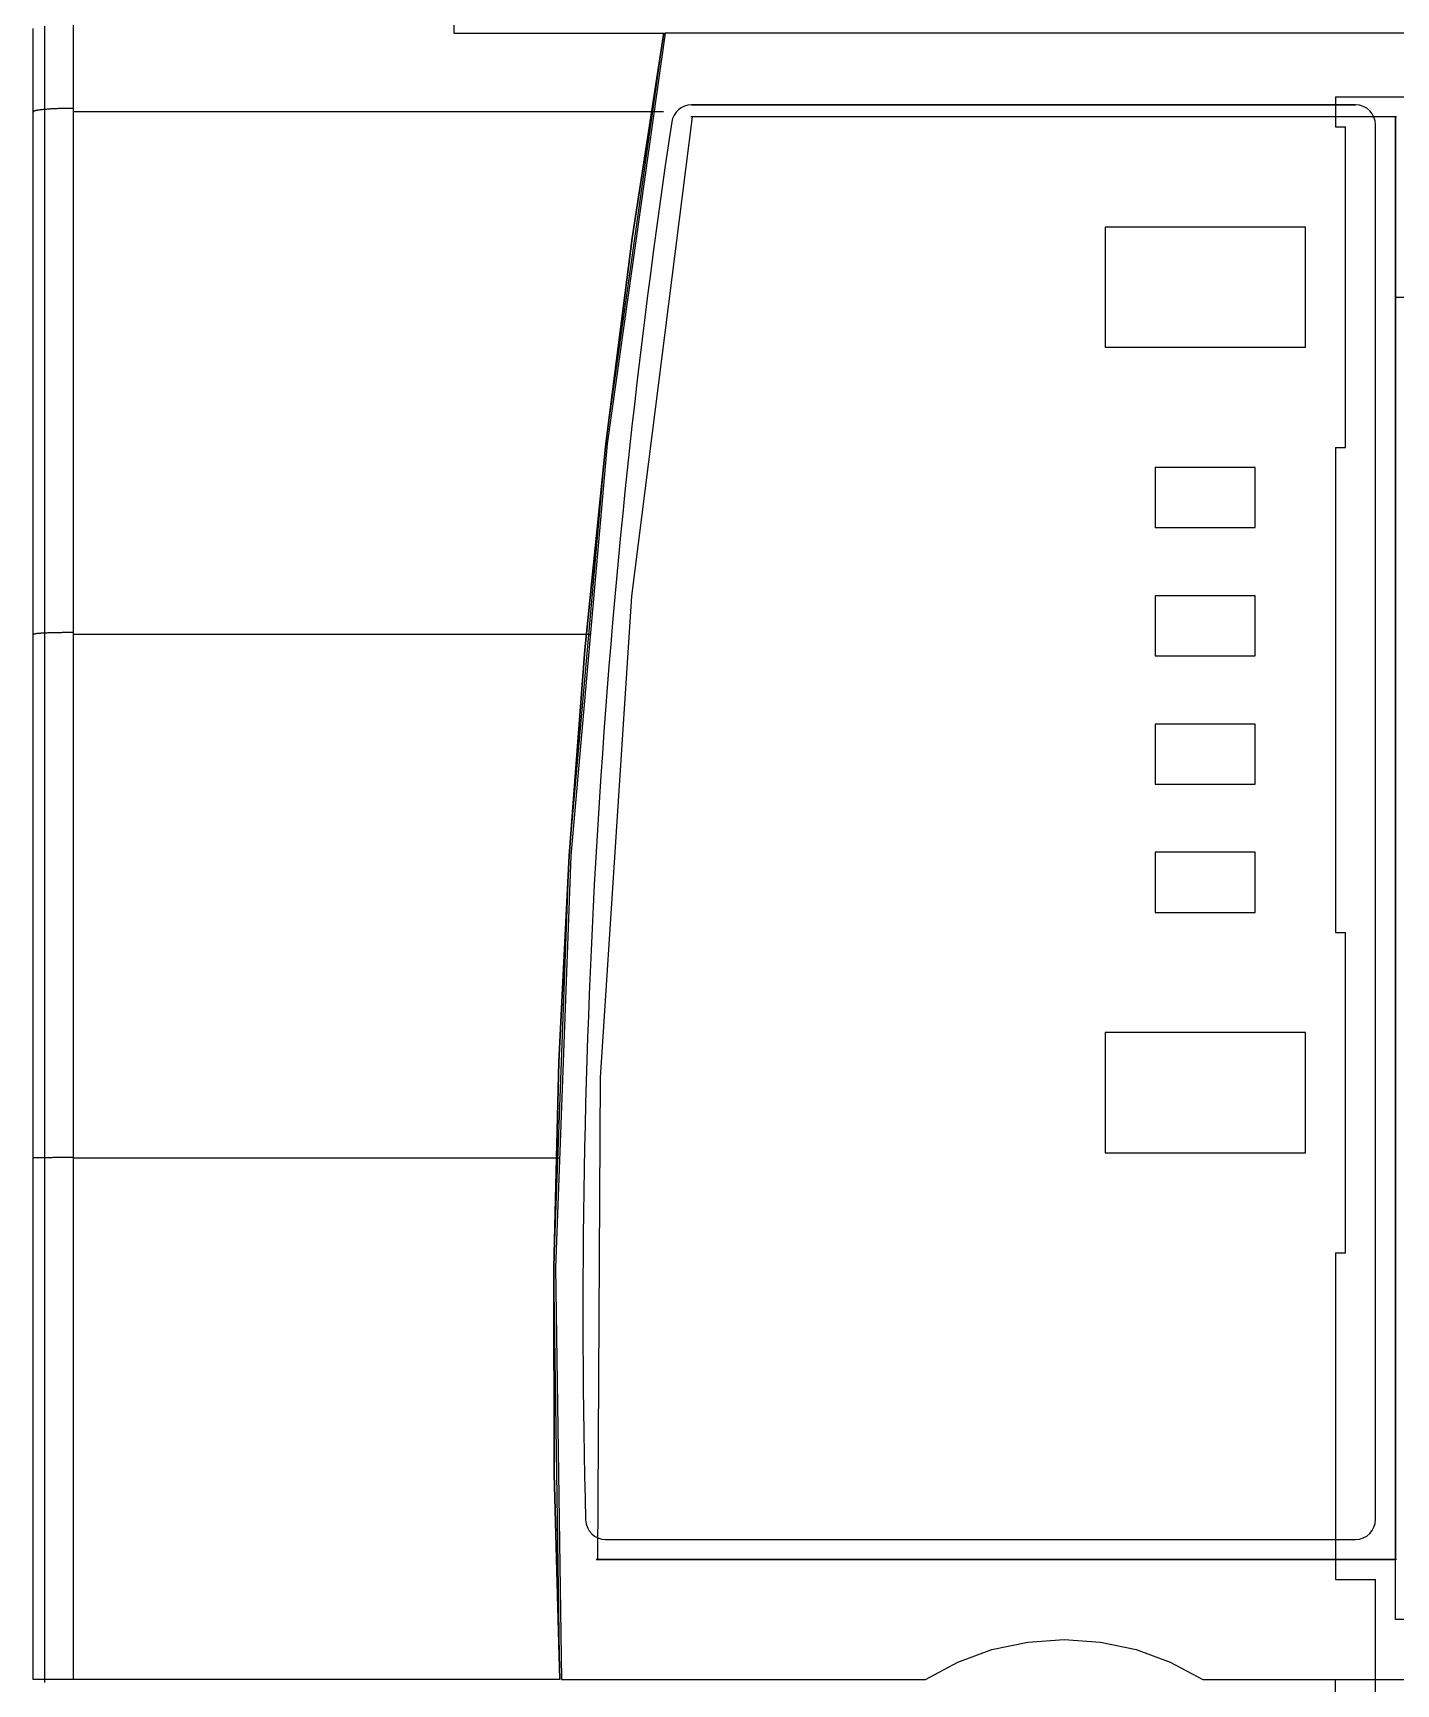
# Paper-space layout 'Sample Network Drawing - A1 Sheet' of a CAD drawing. Extents: x 49 to 806, y 22 to 564.
# Drawn here: x 716.642 to 720.044, y 243.466 to 247.585 of the extents above; entities that cross this region are included whole.
import ezdxf

# ---------------------------------------------------------------- set-up
doc = ezdxf.new("R2010")
doc.units = 0
doc.layers.add('N-EQPM', color=4, linetype='Continuous', lineweight=25)

psp = doc.layouts.new('Sample Network Drawing - A1 Sheet')

# ---------------------------------------------------------------- linework, layer by layer
at = {"layer": 'N-EQPM'}
for p, q in [((719.9428, 247.4061), (718.2858, 247.4061)), ((718.2858, 247.4061), (719.9428, 247.4061)), ((719.8928, 247.4261), (724.0928, 247.4261)), ((719.8928, 247.4261), (719.8928, 247.3511)), ((718.284, 247.3761), (718.284, 247.3761)), ((720.0428, 247.3761), (718.284, 247.3761)), ((720.0428, 247.3761), (718.284, 247.3761)), ((720.0428, 247.3761), (718.284, 247.3761)), ((720.0428, 247.3761), (720.0428, 247.3761)), ((720.0428, 243.7761), (720.0428, 247.3761)), ((720.0428, 247.3761), (720.0428, 243.7761)), ((720.0428, 247.3761), (720.0428, 247.3761)), ((720.0428, 243.7761), (720.0428, 247.3761)), ((719.8928, 247.3511), (719.9178, 247.3511)), ((719.9178, 246.5511), (719.9178, 247.3511)), ((719.9928, 246.1061), (719.9928, 247.3561)), ((719.9928, 246.1061), (719.9928, 247.3561)), ((719.8178, 247.1011), (719.3178, 247.1011)), ((719.3178, 247.1011), (719.3178, 246.8011)), ((719.8178, 246.8011), (719.8178, 247.1011)), ((720.0428, 243.6261), (720.0428, 246.9261)), ((720.0428, 246.9261), (723.9428, 246.9261)), ((719.3178, 246.8011), (719.8178, 246.8011)), ((719.8928, 246.5511), (719.9178, 246.5511)), ((719.8928, 246.5511), (719.8928, 245.8675)), ((719.6928, 246.5011), (719.4428, 246.5011)), ((719.4428, 246.5011), (719.4428, 246.3511)), ((719.6928, 246.3511), (719.6928, 246.5011)), ((719.4428, 246.3511), (719.6928, 246.3511)), ((719.6928, 246.1811), (719.4428, 246.1811)), ((719.4428, 246.1811), (719.4428, 246.0311)), ((719.6928, 246.0311), (719.6928, 246.1811)), ((719.9928, 243.8761), (719.9928, 246.1061)), ((719.9928, 243.8761), (719.9928, 246.1061)), ((719.4428, 246.0311), (719.6928, 246.0311)), ((719.6928, 245.8611), (719.4428, 245.8611)), ((719.4428, 245.8611), (719.4428, 245.7111)), ((719.6928, 245.7111), (719.6928, 245.8611)), ((719.8928, 245.8675), (719.8928, 245.3411)), ((719.4428, 245.7111), (719.6928, 245.7111)), ((719.6928, 245.5411), (719.4428, 245.5411)), ((719.4428, 245.5411), (719.4428, 245.3911)), ((719.6928, 245.3911), (719.6928, 245.5411)), ((719.4428, 245.3911), (719.6928, 245.3911)), ((719.8928, 245.3411), (719.9178, 245.3411)), ((719.9178, 244.5411), (719.9178, 245.3411)), ((719.8178, 245.0911), (719.3178, 245.0911)), ((719.3178, 245.0911), (719.3178, 244.7911)), ((719.8178, 244.7911), (719.8178, 245.0911)), ((719.3178, 244.7911), (719.8178, 244.7911)), ((719.8928, 244.5411), (719.8928, 243.7261)), ((719.8928, 244.5411), (719.9178, 244.5411)), ((718.0715, 243.8261), (718.2428, 243.8261)), ((718.0715, 243.8261), (718.2428, 243.8261)), ((718.2428, 243.8261), (719.9428, 243.8261)), ((718.2428, 243.8261), (719.9428, 243.8261)), ((718.0474, 243.7761), (720.0428, 243.7761)), ((720.0428, 243.7761), (718.0474, 243.7761)), ((718.0474, 243.7761), (718.0474, 243.7761)), ((718.0474, 243.7761), (720.0428, 243.7761)), ((720.0428, 243.7761), (720.0428, 243.7761)), ((720.0428, 243.7761), (720.0428, 243.7761)), ((719.8928, 243.7261), (719.9928, 243.7261)), ((719.9928, 241.2261), (719.9928, 243.7261)), ((723.9428, 243.6261), (720.0428, 243.6261)), ((719.8928, 241.4761), (719.8928, 243.4761)), ((720.2928, 243.4761), (719.8928, 243.4761))]:
    psp.add_line(p, q, dxfattribs=at)
at = {"layer": 'N-EQPM', "flags": 128}
for points in [[(717.6924, 247.6962), (717.6924, 247.5854), (718.2156, 247.5854), (718.071, 246.5601), (717.9798, 245.5325), (717.9416, 244.5043), (717.9564, 243.4766), (716.7435, 243.4766), (716.7435, 243.5854), (716.7435, 243.6943), (716.7435, 243.8031), (716.7435, 243.9119), (716.7435, 244.0208), (716.7435, 244.1296), (716.7435, 244.2384), (716.7435, 244.3473), (716.7435, 244.4561), (716.7435, 244.5649), (716.7435, 244.6738), (716.7435, 244.7821), (716.7435, 244.8909), (716.7435, 244.9998), (716.7435, 245.1086), (716.7435, 245.2174), (716.7435, 245.3263), (716.7435, 245.4351), (716.7435, 245.5439), (716.7435, 245.6527), (716.7435, 245.7616), (716.7435, 245.8699), (716.7435, 245.9788), (716.7435, 246.0876), (716.7435, 246.1959), (716.7435, 246.3048), (716.7435, 246.4136), (716.7435, 246.522), (716.7435, 246.6308), (716.7435, 246.7391), (716.7435, 246.848), (716.7435, 246.9563), (716.7435, 247.0647), (716.7435, 247.1735), (716.7435, 247.2819), (716.7435, 247.3902), (716.7435, 247.4986), (716.7435, 247.6069)], [(716.7427, 247.6069), (716.7427, 247.4986), (716.7427, 247.3902), (716.7427, 247.2819), (716.7427, 247.1735), (716.7427, 247.0647), (716.7427, 246.9563), (716.7427, 246.848), (716.7427, 246.7391), (716.7427, 246.6308), (716.7427, 246.522), (716.7427, 246.4136), (716.7427, 246.3048), (716.7427, 246.1959), (716.7427, 246.0876), (716.7427, 245.9788), (716.7427, 245.8699), (716.7427, 245.7616), (716.7427, 245.6527), (716.7427, 245.5439), (716.7427, 245.4351), (716.7427, 245.3263), (716.7427, 245.2174), (716.7427, 245.1086), (716.7427, 244.9998), (716.7427, 244.8909), (716.7427, 244.7821), (716.7427, 244.6738), (716.7427, 244.5649), (716.7427, 244.4561), (716.7427, 244.3473), (716.7427, 244.2384), (716.7427, 244.1296), (716.7427, 244.0208), (716.7427, 243.9119), (716.7427, 243.8031), (716.7427, 243.6943), (716.7427, 243.5854), (716.7427, 243.4766), (716.7117, 243.4766), (716.684, 243.4766), (716.6615, 243.4766), (716.6477, 243.4766), (716.6424, 243.4766), (716.6424, 243.585), (716.6424, 243.6938), (716.6424, 243.8022), (716.6424, 243.9105), (716.6424, 244.0193), (716.6424, 244.1277), (716.6424, 244.2365), (716.6424, 244.3449), (716.6424, 244.4537), (716.6424, 244.5621), (716.6424, 244.6709), (716.6424, 244.7792), (716.6424, 244.8876), (716.6424, 244.9964), (716.6424, 245.1048), (716.6424, 245.2136), (716.6424, 245.322), (716.6424, 245.4303), (716.6424, 245.5391), (716.6424, 245.6475), (716.6424, 245.7559), (716.6424, 245.8642), (716.6424, 245.973), (716.6424, 246.0814), (716.6424, 246.1897), (716.6424, 246.2981), (716.6424, 246.4064), (716.6424, 246.5148), (716.6424, 246.6232), (716.6424, 246.7315), (716.6424, 246.8399), (716.6424, 246.9482), (716.6424, 247.0561), (716.6424, 247.1644), (716.6424, 247.2728), (716.6424, 247.3807), (716.6424, 247.489), (716.6424, 247.5969)], [(716.672, 243.469), (716.672, 243.5778), (716.672, 243.6866), (716.672, 243.7955), (716.672, 243.9043), (716.672, 244.0136), (716.672, 244.1224), (716.672, 244.2313), (716.672, 244.3401), (716.672, 244.4489), (716.672, 244.5578), (716.672, 244.6666), (716.672, 244.7759), (716.672, 244.8847), (716.672, 244.9936), (716.672, 245.1024), (716.672, 245.2112), (716.672, 245.3201), (716.672, 245.4289), (716.672, 245.5377), (716.672, 245.6465), (716.672, 245.7554), (716.672, 245.8642), (716.672, 245.973), (716.672, 246.0819), (716.672, 246.1907), (716.672, 246.2995), (716.672, 246.4079), (716.672, 246.5167), (716.672, 246.6255), (716.672, 246.7339), (716.672, 246.8427), (716.672, 246.9516), (716.672, 247.0599), (716.672, 247.1683), (716.672, 247.2771), (716.672, 247.3854), (716.672, 247.4938), (716.672, 247.6026)], [(725.93, 247.5854), (718.2204, 247.5854), (718.0756, 246.5599), (717.9847, 245.532), (717.9465, 244.504), (717.961, 243.4767), (718.8696, 243.4767), (718.9502, 243.5197), (719.0356, 243.5512), (719.1247, 243.57), (719.2157, 243.5767), (719.306, 243.57), (719.3951, 243.5512), (719.4805, 243.5197), (719.5617, 243.4767), (720.1442, 243.4767)], [(716.7427, 247.3974), (716.7393, 247.3974), (716.736, 247.3974), (716.7331, 247.3974), (716.7298, 247.3974), (716.7269, 247.3974), (716.7236, 247.3974), (716.7207, 247.3969), (716.7179, 247.3969), (716.7145, 247.3969), (716.7117, 247.3969), (716.7088, 247.3969), (716.7059, 247.3969), (716.7031, 247.3964), (716.7002, 247.3964), (716.6973, 247.3964), (716.6945, 247.3964), (716.6916, 247.3959), (716.6892, 247.3959), (716.6864, 247.3959), (716.684, 247.3955), (716.6811, 247.3955), (716.6787, 247.3955), (716.6763, 247.395), (716.6739, 247.395), (716.672, 247.3945), (716.6696, 247.3945), (716.6677, 247.3945), (716.6654, 247.394), (716.6634, 247.394), (716.6615, 247.3936), (716.6601, 247.3936), (716.6582, 247.3931), (716.6568, 247.3931), (716.6549, 247.3926), (716.6534, 247.3926), (716.652, 247.3921), (716.651, 247.3921), (716.6496, 247.3917), (716.6486, 247.3917), (716.6477, 247.3912), (716.6467, 247.3912), (716.6458, 247.3907), (716.6448, 247.3902), (716.6443, 247.3902), (716.6439, 247.3897), (716.6434, 247.3897), (716.6429, 247.3893), (716.6424, 247.3888), (716.6424, 247.3883)], [(718.2156, 247.3888), (716.7435, 247.3888)], [(720.0448, 247.3763), (718.2877, 247.3763), (718.1362, 246.1799), (718.0574, 244.9786), (718.0513, 243.7767), (720.0448, 243.7767)], [(716.7427, 246.0895), (716.7398, 246.0895), (716.737, 246.0895), (716.7341, 246.0895), (716.7317, 246.0895), (716.7288, 246.0895), (716.726, 246.0895), (716.7236, 246.0895), (716.7207, 246.0895), (716.7179, 246.0895), (716.7155, 246.0895), (716.7126, 246.089), (716.7102, 246.089), (716.7074, 246.089), (716.705, 246.089), (716.7026, 246.089), (716.6997, 246.089), (716.6973, 246.089), (716.6949, 246.089), (716.6926, 246.089), (716.6902, 246.0885), (716.6878, 246.0885), (716.6854, 246.0885), (716.6835, 246.0885), (716.6811, 246.0885), (716.6792, 246.0885), (716.6768, 246.0881), (716.6749, 246.0881), (716.673, 246.0881), (716.6711, 246.0881), (716.6692, 246.0881), (716.6673, 246.0876), (716.6654, 246.0876), (716.6634, 246.0876), (716.662, 246.0876), (716.6606, 246.0871), (716.6587, 246.0871), (716.6572, 246.0871), (716.6558, 246.0871), (716.6549, 246.0866), (716.6534, 246.0866), (716.652, 246.0866), (716.651, 246.0866), (716.6501, 246.0862), (716.6491, 246.0862), (716.6482, 246.0862), (716.6472, 246.0857), (716.6463, 246.0857), (716.6458, 246.0857), (716.6448, 246.0857), (716.6443, 246.0852), (716.6439, 246.0852), (716.6434, 246.0852), (716.6434, 246.0847), (716.6429, 246.0847), (716.6424, 246.0847), (716.6424, 246.0843)], [(718.0335, 246.0843), (716.7435, 246.0843)], [(716.7427, 244.7792), (716.7403, 244.7792), (716.7384, 244.7792), (716.7365, 244.7792), (716.7346, 244.7792), (716.7327, 244.7792), (716.7307, 244.7792), (716.7288, 244.7792), (716.7264, 244.7792), (716.7245, 244.7792), (716.7226, 244.7792), (716.7207, 244.7792), (716.7188, 244.7792), (716.7169, 244.7792), (716.715, 244.7792), (716.7131, 244.7792), (716.7112, 244.7792), (716.7093, 244.7792), (716.7074, 244.7792), (716.7054, 244.7792), (716.704, 244.7792), (716.7021, 244.7792), (716.7002, 244.7792), (716.6983, 244.7792), (716.6969, 244.7792), (716.6949, 244.7792), (716.693, 244.7792), (716.6916, 244.7792), (716.6897, 244.7788), (716.6883, 244.7788), (716.6864, 244.7788), (716.6849, 244.7788), (716.683, 244.7788), (716.6816, 244.7788), (716.6801, 244.7788), (716.6782, 244.7788), (716.6768, 244.7788), (716.6754, 244.7788), (716.6739, 244.7788), (716.6725, 244.7788), (716.6711, 244.7788), (716.6696, 244.7788), (716.6682, 244.7788), (716.6673, 244.7788), (716.6658, 244.7788), (716.6644, 244.7788), (716.6634, 244.7788), (716.662, 244.7788), (716.6611, 244.7788), (716.6601, 244.7788), (716.6587, 244.7788), (716.6577, 244.7788), (716.6568, 244.7783), (716.6558, 244.7783), (716.6549, 244.7783), (716.6539, 244.7783), (716.6529, 244.7783), (716.652, 244.7783), (716.651, 244.7783), (716.6506, 244.7783), (716.6496, 244.7783), (716.6491, 244.7783), (716.6482, 244.7783), (716.6477, 244.7783), (716.6472, 244.7783), (716.6463, 244.7783), (716.6458, 244.7783), (716.6453, 244.7783), (716.6448, 244.7783), (716.6443, 244.7783), (716.6443, 244.7778), (716.6439, 244.7778), (716.6434, 244.7778), (716.6429, 244.7778), (716.6424, 244.7778)], [(717.9567, 244.7778), (716.7435, 244.7778)]]:
    psp.add_lwpolyline(points, dxfattribs=at)
psp.add_lwpolyline([(718.2166, 247.5856), (718.1374, 247.0732), (718.0718, 246.5602), (718.0194, 246.0464), (717.9806, 245.5322), (717.955, 245.018), (717.9425, 244.5042), (717.9433, 243.99), (717.9569, 243.4765), (717.9433, 243.99), (717.9425, 244.5038), (717.955, 245.018), (717.9806, 245.5322), (718.0194, 246.0464), (718.0718, 246.5602), (718.1374, 247.0732)], close=True, dxfattribs=at)
at = {"layer": 'N-EQPM'}
for centre, radius, start, end in [((718.2858, 247.3561), 0.05, 90, 171.4623), ((718.2858, 247.3561), 0.05, 90, 171.4623), ((719.9428, 247.3561), 0.05, 0, 90), ((719.9428, 247.3561), 0.05, 0, 90), ((738.0147, 244.3943), 20, 171.46226, 181.48844), ((738.0147, 244.3943), 20, 171.46226, 181.48844), ((718.0715, 243.8761), 0.05, 181.4884, 270), ((718.0715, 243.8761), 0.05, 181.4884, 270), ((719.9428, 243.8761), 0.05, 270, 0), ((719.9428, 243.8761), 0.05, 270, 0)]:
    psp.add_arc(centre, radius, start, end, dxfattribs=at)

doc.saveas('drawing.dxf')
